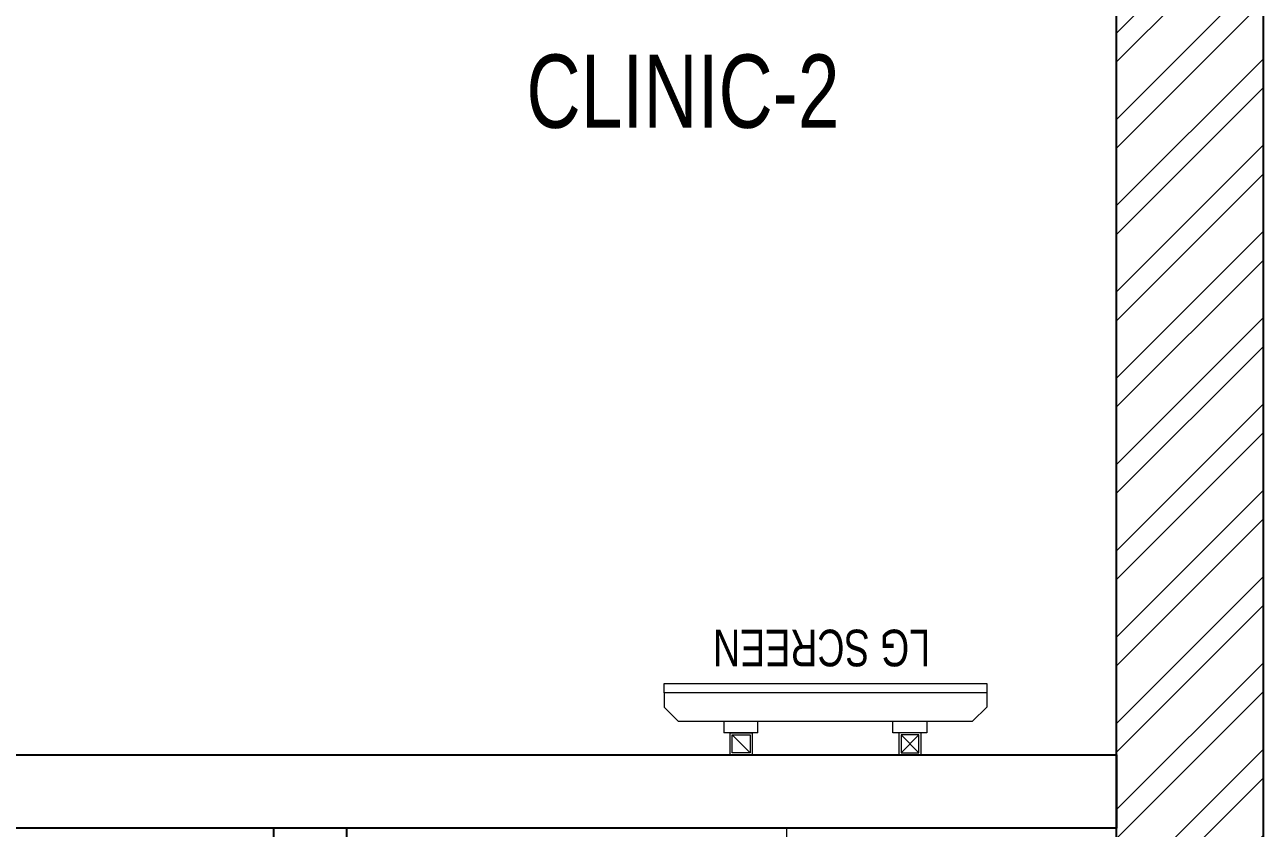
# Model space of a CAD drawing. Header units: feet. Extents: x 9724558 to 9740498, y -5935637 to -5928387.
# Drawn here: x 9738809 to 9740498, y -5931047 to -5929951 of the extents above; entities that cross this region are included whole.
import ezdxf

# ---------------------------------------------------------------- set-up
doc = ezdxf.new("R2010")
doc.units = ezdxf.units.FT
doc.header["$LTSCALE"] = 33
doc.header["$MEASUREMENT"] = 0
doc.layers.add('A-WALL', color=1, linetype='Continuous')
for name, color, linetype, lineweight in [('A-WALL HATCH', 251, 'Continuous', 0), ('Floor-Unit', 1, 'Continuous', 13), ('LENS-PARTITION', 21, 'Continuous', 25), ('LENS_DIMENSION', 193, 'Continuous', 0), ('LENS_TEXT', 31, 'Continuous', 5), ('LK-FF&E WALL', 1, 'Continuous', 9), ('LK-IT', 3, 'Continuous', 18), ('TV', 92, 'Continuous', 18)]:
    doc.layers.add(name, color=color, linetype=linetype, lineweight=lineweight)
doc.styles.get("Standard").update_dxf_attribs({"font": 'GILC____.TTF'})

# ---------------------------------------------------------------- blocks, each defined once
blk = doc.blocks.new('A$Cbb8c257c')
at = {"layer": 'A-WALL HATCH'}
h = blk.add_hatch(dxfattribs=at)
h.set_pattern_fill('ANSI32', color=256, scale=222)
h.set_pattern_definition([(45, (-3278488.334287358, 5454299.47545202), (-58.86663953378008, 58.86663953378008), []), (45, (-3278449.089861068, 5454299.47545202), (-58.86663953378008, 58.86663953378008), [])])
h.paths.add_polyline_path([(0, -260), (-200, -260), (-200, -3510), (0, -3510)])
h.paths.add_polyline_path([(-800, 0), (-4440, 0), (-4440, -160), (-800, -160)])
h.paths.add_polyline_path([(-5240, 0), (-13130, 0), (-13130, -160), (-5240, -160)])
h.paths.add_polyline_path([(-13920, -6990.000000000931), (-13920, -7250), (0, -7250), (0, -3770), (-200, -3770), (-200, -6990)])
at = {"layer": 'A-WALL'}
blk.add_line((0, -260), (0, -3510), dxfattribs=at)
blk.add_lwpolyline([(-200, -6990), (-200, -3770), (-650, -3770), (-650, -3510), (-200, -3510), (-200, -260), (-800, -260), (-800, -160), (-4440, -160), (-4440, -260), (-5240, -260), (-5240, -160), (-13130, -160), (-13130, -260), (-13920, -260), (-13920, 0)], dxfattribs=at)
blk = doc.blocks.new('CLINIC SCREEN')
at = {"layer": 'TV'}
for p, q in [((-103.1090284836336, 42.85441964946222), (-127.4114311772946, 18.55201695591665)), ((-127.4114311772946, 42.85441964946222), (-103.1090284836336, 18.55201695591665)), ((102.7052824410566, 42.85441964946222), (127.007685134602, 18.55201695591665))]:
    blk.add_line(p, q, dxfattribs=at)
at = {"layer": 'TV', "ltscale": 12}
for p, q in [((-220.0000000000082, -19.41163062257681), (-200.5883693773149, 0)), ((200.5883693773149, 0), (-200.5883693773149, 0)), ((-138.5315413423604, 0), (-138.5315413423604, 15.514207008644)), ((-138.5315413423604, 15.514207008644), (-91.98892031613741, 15.514207008644)), ((-91.98892031613741, 15.514207008644), (-91.98892031613741, 0)), ((91.98892031610741, 15.514207008644), (91.98892031610741, 0)), ((91.98892031610741, 15.514207008644), (138.5315413423595, 15.514207008644)), ((138.5315413423595, 0), (138.5315413423595, 15.514207008644)), ((219.9999999999918, -19.41163062257681), (200.5883693773149, 0)), ((-220.0000000000082, -38.82326124538668), (-220.0000000000082, -19.41163062257681)), ((219.9999999999918, -38.82326124538668), (219.9999999999918, -19.41163062257681))]:
    blk.add_line(p, q, dxfattribs=at)
at = {"layer": 'TV'}
for points in [[(-130.4492315140169, 15.51421661919448), (-100.0712281470269, 15.51421661919448), (-100.0712281470269, 45.89221998606814), (-130.4492315140169, 45.89221998606814)], [(-127.4114311772946, 18.55201695591665), (-103.1090284836336, 18.55201695591665), (-103.1090284836336, 42.85441964946222), (-127.4114311772946, 42.85441964946222)], [(130.0454854713243, 15.51421661919448), (99.66748210433435, 15.51421661919448), (99.66748210433435, 45.89221998606814), (130.0454854713243, 45.89221998606814)], [(127.007685134602, 18.55201695591665), (102.7052824410566, 18.55201695591665), (102.7052824410566, 42.85441964946222), (127.007685134602, 42.85441964946222)]]:
    blk.add_lwpolyline(points, close=True, dxfattribs=at)
at = {"layer": 'TV', "ltscale": 12}
blk.add_lwpolyline([(-220.0000000000082, -51.71278328332107), (-220.0000000000082, -38.82326124538668), (219.9999999999918, -38.82326124538668), (219.9999999999918, -51.71278328332107)], close=True, dxfattribs=at)
at = {"layer": 'Floor-Unit', "color": 0, "ltscale": 2, "insert": (5.199680584678389, -100.4085774972336), "char_height": 50, "attachment_point": 5}
blk.add_mtext_dynamic_manual_height_columns('LG SCREEN', width=466.4796511627907, gutter_width=12.5, heights=[0], dxfattribs=at)

msp = doc.modelspace()

# ---------------------------------------------------------------- linework, layer by layer
at = {"layer": 'LENS-PARTITION'}
for points in [[(9738697.728615249, -5930947.12234189), (9740297.728615249, -5930947.12234189), (9740297.728615249, -5931047.12234189), (9738697.728615249, -5931047.12234189)], [(9739147.728615249, -5932647.122341887), (9739247.72861525, -5932647.122341887), (9739247.72861525, -5931047.12234189), (9739147.728615249, -5931047.12234189)]]:
    msp.add_lwpolyline(points, close=True, dxfattribs=at)
at = {"layer": 'LK-FF&E WALL'}
msp.add_lwpolyline([(9740297.728615249, -5931897.12234189), (9740297.728615249, -5931047.12234189), (9739847.728615249, -5931047.12234189), (9739847.728615249, -5931897.12234189)], close=True, dxfattribs=at)

# ---------------------------------------------------------------- block references
at = {"layer": 'LENS_DIMENSION'}
msp.add_blockref('A$Cbb8c257c', (9740497.728615249, -5928387.122341889), dxfattribs=at)
at = {"layer": 'LK-IT', "rotation": 180}
msp.add_blockref('CLINIC SCREEN', (9739900.581481216, -5930901.230121905), dxfattribs=at)

# ---------------------------------------------------------------- texts
at = {"layer": 'LENS_TEXT', "linetype": 'Continuous', "ltscale": 3, "insert": (9739706.366859416, -5930042.171522235), "char_height": 100, "attachment_point": 5}
msp.add_mtext_dynamic_manual_height_columns('CLINIC-2 ', width=730.5073781448633, gutter_width=0.9999999999999992, heights=[0], dxfattribs=at)

doc.saveas('drawing.dxf')
